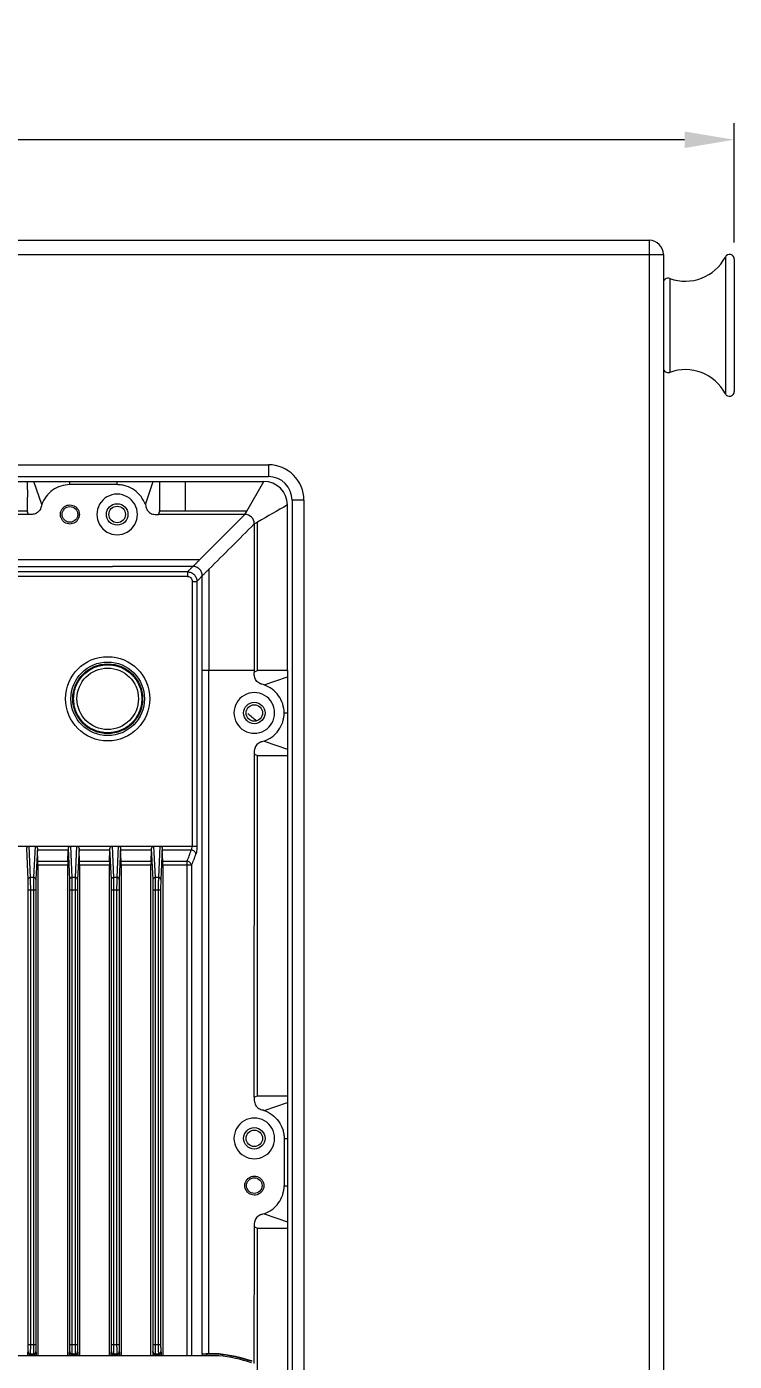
# Model space of a CAD drawing. Header units: millimetres. Extents: x 1177 to 4296, y 93 to 2298.
# Drawn here: x 2674.6 to 2824.2, y 1495.3 to 1777.6 of the extents above; entities that cross this region are included whole.
import ezdxf

# ---------------------------------------------------------------- set-up
doc = ezdxf.new("R2010")
doc.units = ezdxf.units.MM
doc.header["$LTSCALE"] = 0.1
doc.layers.get('0').update_dxf_attribs({"lineweight": 13})
doc.layers.get('Defpoints').update_dxf_attribs({"lineweight": 9})
doc.layers.add('标注', color=251, linetype='Continuous', lineweight=9)
doc.styles.get("Standard").update_dxf_attribs({"font": 'arial.ttf'})
doc.dimstyles.new('STANDARD 7', dxfattribs={"dimscale": 7, "dimtxt": 2.5, "dimasz": 1.5, "dimexe": 0.5, "dimexo": 0.5, "dimgap": 0.5, "dimtad": 1, "dimtoh": 1, "dimdec": 1, "dimzin": 9, "dimdsep": 46, "dimtxsty": 'Standard', "dimcen": 0, "dimclrd": 256, "dimclre": 256, "dimclrt": 256, "dimadec": 0, "dimazin": 0, "dimtp": 0.01, "dimtm": 0.01, "dimtfac": 1, "dimtdec": 1, "dimtofl": 0, "dimtmove": 0, "dimatfit": 3, "dimfxl": 1, "dimtolj": 1, "dimtzin": 4, "dimlwd": -1, "dimlwe": -1, "dimarcsym": 0})

# ---------------------------------------------------------------- blocks, each defined once
blk = doc.blocks.new('*D6')
at = {"layer": 'Defpoints', "color": 0, "transparency": 16777216}
for p in [(2439.2, 1753.71), (2439.2, 1728.44), (2824.2, 1728.44)]:
    blk.add_point(p, dxfattribs=at)
at = {"layer": '标注', "transparency": 16777216}
for p, q in [((2439.2, 1731.94), (2439.2, 1757.21)), ((2824.2, 1731.94), (2824.2, 1757.21)), ((2813.7, 1753.71), (2449.7, 1753.71))]:
    blk.add_line(p, q, dxfattribs=at)
for points in [[(2449.7, 1755.46), (2449.7, 1751.96), (2439.2, 1753.71)], [(2813.7, 1755.46), (2813.7, 1751.96), (2824.2, 1753.71)]]:
    blk.add_solid(points, dxfattribs=at)
at = {"layer": '标注', "transparency": 16777216, "insert": (2631.7, 1766.15), "char_height": 17.5, "attachment_point": 5}
blk.add_mtext('\\A1;385', dxfattribs=at)

msp = doc.modelspace()

# ---------------------------------------------------------------- linework, layer by layer
for p, q in [((2457.2, 1732.44), (2806.2, 1732.44)), ((2806.2, 1732.44), (2806.2, 1232.44)), ((2454.2, 1729.44), (2809.2, 1729.44)), ((2809.2, 1729.44), (2809.2, 1235.44)), ((2822.32, 1728.9), (2822.32, 1699.97)), ((2824.2, 1728.44), (2824.2, 1700.44)), ((2810.55, 1724.38), (2810.55, 1704.5)), ((2537.7, 1684.94), (2725.7, 1684.94)), ((2725.7, 1684.94), (2725.7, 1682.44)), ((2537.7, 1682.44), (2725.7, 1682.44)), ((2538.7, 1681.44), (2724.7, 1681.44)), ((2677.75, 1676.51), (2676.08, 1681.44)), ((2683.7, 1680.74), (2683.7, 1681.44)), ((2693.7, 1680.74), (2683.7, 1680.74)), ((2693.7, 1680.74), (2693.7, 1681.44)), ((2699.66, 1676.51), (2701.33, 1681.44)), ((2702.7, 1676.44), (2702.7, 1681.44)), ((2708.1, 1681.44), (2708.1, 1675.14)), ((2721.1, 1675.14), (2724.7, 1681.44)), ((2730.7, 1677.44), (2730.7, 1287.44)), ((2733.2, 1677.44), (2730.7, 1677.44)), ((2733.2, 1677.44), (2733.2, 1287.44)), ((2674.7, 1675.14), (2588.7, 1675.14)), ((2674.7, 1674.44), (2588.7, 1674.44)), ((2674.97, 1674.44), (2674.7, 1675.14)), ((2674.97, 1674.44), (2674.7, 1674.44)), ((2702.43, 1674.42), (2702.7, 1675.14)), ((2721.1, 1675.13), (2702.7, 1675.14)), ((2720.7, 1674.43), (2721.1, 1675.13)), ((2729.71, 1641.44), (2729.71, 1676.44)), ((2723.4, 1672.84), (2722.71, 1672.44)), ((2722.71, 1641.44), (2722.71, 1672.44)), ((2723.4, 1641.44), (2723.4, 1672.84)), ((2711.12, 1664.83), (2552.31, 1664.83)), ((2570.7, 1663.44), (2692.7, 1663.44)), ((2709.7, 1663.44), (2708.1, 1663.44)), ((2708.56, 1661.31), (2554.85, 1661.31)), ((2708.56, 1662.29), (2555.3, 1662.29)), ((2710.56, 1660.29), (2710.56, 1604.28)), ((2711.68, 1661.44), (2711.7, 1661.44)), ((2711.7, 1660.02), (2711.7, 1661.44)), ((2713.1, 1662.85), (2713.1, 1641.44)), ((2709.57, 1660.25), (2709.57, 1604.28)), ((2711.7, 1641.44), (2711.7, 1660.02)), ((2711.7, 1523.44), (2711.7, 1641.44)), ((2722.71, 1641.44), (2711.7, 1641.44)), ((2713.1, 1496.84), (2713.1, 1641.44)), ((2722.71, 1641.17), (2723.4, 1641.44)), ((2722.71, 1641.17), (2722.71, 1641.44)), ((2729.71, 1641.44), (2723.4, 1641.44)), ((2729.7, 1641.44), (2729.7, 1323.44)), ((2724.77, 1638.39), (2729.7, 1640.06)), ((2729, 1632.44), (2729.7, 1632.44)), ((2724.77, 1626.48), (2729.7, 1624.81)), ((2722.7, 1551.15), (2722.71, 1623.71)), ((2722.71, 1623.71), (2723.4, 1623.44)), ((2723.4, 1551.42), (2723.4, 1623.44)), ((2723.4, 1623.44), (2729.7, 1623.44)), ((2552.85, 1604.28), (2710.56, 1604.28)), ((2683.37, 1603.42), (2676.84, 1603.42)), ((2676.94, 1601.11), (2683.27, 1601.11)), ((2692.17, 1603.42), (2685.64, 1603.42)), ((2685.74, 1601.11), (2692.07, 1601.11)), ((2700.97, 1603.42), (2694.44, 1603.42)), ((2694.54, 1601.11), (2700.87, 1601.11)), ((2709.38, 1603.42), (2703.24, 1603.42)), ((2703.34, 1601.11), (2708.44, 1601.11)), ((2708.44, 1601.11), (2708.44, 1600.24)), ((2683.25, 1600.24), (2676.95, 1600.24)), ((2692.05, 1600.24), (2685.75, 1600.24)), ((2700.85, 1600.24), (2694.55, 1600.24)), ((2709.41, 1600.24), (2703.35, 1600.24)), ((2708.44, 1600.24), (2708.44, 1496.44)), ((2709.41, 1600.24), (2709.41, 1496.44)), ((2722.7, 1551.15), (2723.4, 1551.42)), ((2724.7, 1551.42), (2729.7, 1551.42)), ((2724.77, 1548.37), (2729.7, 1550.04)), ((2729, 1542.42), (2729.7, 1542.42)), ((2729, 1542.42), (2729, 1532.43)), ((2729, 1532.42), (2729.7, 1532.42)), ((2724.77, 1526.48), (2729.7, 1524.81)), ((2711.7, 1496.77), (2711.7, 1523.44)), ((2722.7, 1494.84), (2722.71, 1523.71)), ((2722.71, 1523.71), (2723.4, 1523.44)), ((2723.4, 1523.44), (2729.7, 1523.44)), ((2723.4, 1441.44), (2723.4, 1523.44)), ((2711.69, 1496.75), (2711.69, 1496.44)), ((2715, 1496.79), (2712.68, 1496.79)), ((2712.68, 1496.44), (2712.68, 1496.79)), ((2715, 1496.79), (2715.01, 1496.86)), ((2715.24, 1496.44), (2548.17, 1496.44)), ((2722.12, 1495.35), (2722.02, 1495.27))]:
    msp.add_line(p, q)
at = {"lineweight": 9}
for p, q in [((2675.38, 1597.64), (2675.08, 1604.28)), ((2676.33, 1604.28), (2676.03, 1597.64)), ((2684.18, 1597.64), (2683.88, 1604.28)), ((2685.13, 1604.28), (2684.83, 1597.64)), ((2692.98, 1597.64), (2692.68, 1604.28)), ((2693.93, 1604.28), (2693.63, 1597.64)), ((2701.78, 1597.64), (2701.48, 1604.28)), ((2702.73, 1604.28), (2702.43, 1597.64)), ((2674.88, 1597.21), (2674.58, 1603.79)), ((2676.83, 1603.79), (2676.53, 1597.21)), ((2676.94, 1601.11), (2676.84, 1603.42)), ((2683.27, 1601.11), (2683.37, 1603.42)), ((2683.68, 1597.21), (2683.38, 1603.79)), ((2685.63, 1603.79), (2685.33, 1597.21)), ((2685.74, 1601.11), (2685.64, 1603.42)), ((2692.07, 1601.11), (2692.17, 1603.42)), ((2692.48, 1597.21), (2692.18, 1603.79)), ((2694.43, 1603.79), (2694.13, 1597.21)), ((2694.54, 1601.11), (2694.44, 1603.42)), ((2700.87, 1601.11), (2700.97, 1603.42)), ((2701.28, 1597.21), (2700.98, 1603.79)), ((2703.23, 1603.79), (2702.93, 1597.21)), ((2703.34, 1601.11), (2703.24, 1603.42)), ((2676.95, 1600.24), (2676.95, 1496.44)), ((2683.25, 1496.44), (2683.25, 1600.24)), ((2685.75, 1600.24), (2685.75, 1496.44)), ((2692.05, 1496.44), (2692.05, 1600.24)), ((2694.55, 1600.24), (2694.55, 1496.44)), ((2700.85, 1496.44), (2700.85, 1600.24)), ((2703.35, 1600.24), (2703.35, 1496.44)), ((2676.03, 1597.64), (2675.38, 1597.64)), ((2684.83, 1597.64), (2684.18, 1597.64)), ((2693.63, 1597.64), (2692.98, 1597.64)), ((2702.43, 1597.64), (2701.78, 1597.64)), ((2674.91, 1498.85), (2674.91, 1595.04)), ((2674.91, 1595.04), (2676.49, 1595.04)), ((2675.41, 1498.85), (2675.41, 1595.04)), ((2675.99, 1595.04), (2675.99, 1498.85)), ((2676.49, 1595.04), (2676.49, 1498.85)), ((2683.71, 1498.85), (2683.71, 1595.04)), ((2683.71, 1595.04), (2685.29, 1595.04)), ((2684.21, 1498.85), (2684.21, 1595.04)), ((2684.79, 1595.04), (2684.79, 1498.85)), ((2685.29, 1595.04), (2685.29, 1498.85)), ((2692.51, 1498.85), (2692.51, 1595.04)), ((2692.51, 1595.04), (2694.09, 1595.04)), ((2693.01, 1498.85), (2693.01, 1595.04)), ((2693.59, 1595.04), (2693.59, 1498.85)), ((2694.09, 1595.04), (2694.09, 1498.85)), ((2701.31, 1498.85), (2701.31, 1595.04)), ((2701.31, 1595.04), (2702.89, 1595.04)), ((2701.81, 1498.85), (2701.81, 1595.04)), ((2702.39, 1595.04), (2702.39, 1498.85)), ((2702.89, 1595.04), (2702.89, 1498.85)), ((2674.82, 1497.24), (2674.87, 1497.36)), ((2674.82, 1496.44), (2674.82, 1497.24)), ((2674.91, 1498.85), (2675.41, 1498.85)), ((2675.31, 1496.74), (2675.37, 1496.86)), ((2676.09, 1496.74), (2675.31, 1496.74)), ((2675.37, 1496.86), (2676.03, 1496.86)), ((2675.41, 1498.85), (2675.99, 1498.85)), ((2675.99, 1498.85), (2676.49, 1498.85)), ((2676.03, 1496.86), (2676.09, 1496.74)), ((2676.53, 1497.36), (2676.59, 1497.24)), ((2676.59, 1497.24), (2676.59, 1496.44)), ((2683.62, 1497.24), (2683.67, 1497.36)), ((2683.62, 1496.44), (2683.62, 1497.24)), ((2683.71, 1498.85), (2684.21, 1498.85)), ((2684.11, 1496.74), (2684.17, 1496.86)), ((2684.89, 1496.74), (2684.11, 1496.74)), ((2684.17, 1496.86), (2684.83, 1496.86)), ((2684.21, 1498.85), (2684.79, 1498.85)), ((2684.79, 1498.85), (2685.29, 1498.85)), ((2684.83, 1496.86), (2684.89, 1496.74)), ((2685.33, 1497.36), (2685.39, 1497.24)), ((2685.39, 1497.24), (2685.39, 1496.44)), ((2692.42, 1497.24), (2692.47, 1497.36)), ((2692.42, 1496.44), (2692.42, 1497.24)), ((2692.51, 1498.85), (2693.01, 1498.85)), ((2692.91, 1496.74), (2692.97, 1496.86)), ((2693.69, 1496.74), (2692.91, 1496.74)), ((2692.97, 1496.86), (2693.63, 1496.86)), ((2693.01, 1498.85), (2693.59, 1498.85)), ((2693.59, 1498.85), (2694.09, 1498.85)), ((2693.63, 1496.86), (2693.69, 1496.74)), ((2694.13, 1497.36), (2694.19, 1497.24)), ((2694.19, 1497.24), (2694.19, 1496.44)), ((2701.22, 1497.24), (2701.27, 1497.36)), ((2701.22, 1497.24), (2701.22, 1496.44)), ((2701.31, 1498.85), (2701.81, 1498.85)), ((2701.71, 1496.74), (2701.77, 1496.86)), ((2702.49, 1496.74), (2701.71, 1496.74)), ((2701.77, 1496.86), (2702.43, 1496.86)), ((2701.81, 1498.85), (2702.39, 1498.85)), ((2702.39, 1498.85), (2702.89, 1498.85)), ((2702.43, 1496.86), (2702.49, 1496.74)), ((2702.93, 1497.36), (2702.99, 1497.24)), ((2702.99, 1497.24), (2702.99, 1496.44))]:
    msp.add_line(p, q, dxfattribs=at)
for centre, radius in [((2683.7, 1674.44), 1.65), ((2693.7, 1674.44), 2.27), ((2693.7, 1674.44), 1.75), ((2691.7, 1635.44), 8.91), ((2691.7, 1635.44), 7.78), ((2691.7, 1635.44), 7.38), ((2691.7, 1635.44), 6.5), ((2722.7, 1632.44), 2.27), ((2722.7, 1632.44), 1.75), ((2722.7, 1542.44), 2.27), ((2722.7, 1542.44), 1.75), ((2722.7, 1532.44), 1.65)]:
    msp.add_circle(centre, radius)
for centre, radius, start, end in [((2806.2, 1729.44), 3, 0, 90), ((2813.85, 1733.35), 9.56, 249.7964, 332.2787), ((2823.2, 1728.44), 1, 0, 152.2787), ((2810.2, 1723.44), 1, 69.7964, 180), ((2810.2, 1705.44), 1, 180, 290.2036), ((2813.85, 1695.52), 9.56, 27.7213, 110.2036), ((2823.2, 1700.44), 1, 207.7213, 0), ((2725.7, 1677.44), 7.5, 0, 90), ((2724.7, 1676.44), 5, 359.9998, 89.9998), ((2725.7, 1677.44), 5, 0, 90), ((2693.7, 1674.44), 4.3, 89.999, 270.0003), ((2693.7, 1674.44), 4.3, 269.9996, 89.9998), ((2720.7, 1672.44), 2, 0.0241, 89.9735), ((2526.5, 1847.34), 259.59, 314.5336, 314.7007), ((2494.23, 1874.8), 304.65, 315.2433, 315.3857), ((2722.7, 1632.44), 4.3, 359.9992, 180.0003), ((2722.7, 1632.44), 4.3, 179.9996, 0), ((2631.7, 1522.44), 141.75, 49.8229, 50.7881), ((2686.3, 1611.45), 24.44, 334.9531, 340.7996), ((2687.63, 1610.59), 24.11, 334.5895, 340.5308), ((2722.7, 1542.44), 4.3, 359.9992, 180.0003), ((2722.7, 1542.44), 4.3, 179.9996, 0), ((2711.59, 1463.96), 33, 71.58, 84.0672), ((2712.01, 1465.29), 31.71, 84.061, 84.573), ((2711.99, 1465.1), 31.9, 71.4721, 84.0581), ((2711.84, 1463.9), 32.72, 71.7092, 84.0399), ((2721.8, 1494.4), 1, 61.0943, 71.4475)]:
    msp.add_arc(centre, radius, start, end)
for centre, start, end in [((2675.37, 1497.36), 180.1065, 269.9525), ((2676.03, 1497.36), 270.0475, 359.8936), ((2684.17, 1497.36), 180.1065, 269.9525), ((2684.83, 1497.36), 270.0475, 359.8936), ((2692.97, 1497.36), 180.1065, 269.9525), ((2693.63, 1497.36), 270.0475, 359.8936), ((2701.77, 1497.36), 180.1065, 269.9525), ((2702.43, 1497.36), 270.0475, 359.8936)]:
    msp.add_arc(centre, 0.5, start, end, dxfattribs=at)
for centre, major_axis, ratio, start_param, end_param in [((2674.56, 1604.28), (0, 1), 0.026186, -2.617994, -2.087851), ((2676.85, 1604.28), (0, 1), 0.026186, -4.195334, -3.665191), ((2676.93, 1600.24), (0, 1), 0.026186, -1.570796, -0.523599), ((2683.28, 1600.24), (0, 1), 0.026186, 0.523599, 1.570796), ((2683.36, 1604.28), (0, 1), 0.026186, -2.617994, -2.087851), ((2685.65, 1604.28), (0, 1), 0.026186, -4.195334, -3.665191), ((2685.73, 1600.24), (0, 1), 0.026186, -1.570796, -0.523599), ((2692.08, 1600.24), (0, 1), 0.026186, 0.523599, 1.570796), ((2692.16, 1604.28), (0, 1), 0.026186, -2.617994, -2.087851), ((2694.45, 1604.28), (0, 1), 0.026186, -4.195334, -3.665191), ((2694.53, 1600.24), (0, 1), 0.026186, -1.570796, -0.523599), ((2700.88, 1600.24), (0, 1), 0.026186, 0.523599, 1.570796), ((2700.96, 1604.28), (0, 1), 0.026186, -2.617994, -2.087851), ((2703.25, 1604.28), (0, 1), 0.026186, -4.195334, -3.665191), ((2703.33, 1600.24), (0, 1), 0.026186, -1.570796, -0.523599), ((2675.32, 1497.24), (0.224, 0.448), 0.998288, -4.24833, -2.678904), ((2676.09, 1497.24), (-0.224, 0.448), 0.998288, -3.604281, -2.034855), ((2684.12, 1497.24), (0.224, 0.448), 0.998288, -4.24833, -2.678904), ((2684.89, 1497.24), (-0.224, 0.448), 0.998288, -3.604281, -2.034855), ((2692.92, 1497.24), (0.224, 0.448), 0.998288, -4.24833, -2.678904), ((2693.69, 1497.24), (-0.224, 0.448), 0.998288, -3.604281, -2.034855), ((2701.72, 1497.24), (0.224, 0.448), 0.998288, -4.24833, -2.678904), ((2702.49, 1497.24), (-0.224, 0.448), 0.998288, -3.604281, -2.034855)]:
    msp.add_ellipse(centre, major_axis=major_axis, ratio=ratio, start_param=start_param, end_param=end_param, dxfattribs=at)
for centre, major_axis, start_param, end_param in [((2712.68, 1496.75), (1, 0), 1.570796, 3.104653), ((2713.7, 1496.77), (2, 0), 1.87946, 3.112014), ((2722.7, 1495.78), (31.63, 0), 1.816623, 1.87946)]:
    msp.add_ellipse(centre, major_axis=major_axis, ratio=0.034921, start_param=start_param, end_param=end_param)
for points, knots in [([(2674.7, 1681.44), (2674.7, 1680.92), (2674.7, 1679.89), (2674.71, 1678.59), (2674.7, 1677.55), (2674.68, 1676.51), (2674.66, 1675.74), (2674.67, 1675.22)], [0, 0, 0, 0, 0.249053, 0.499566, 0.624872, 0.75004, 1, 1, 1, 1]), ([(2683.7, 1680.74), (2683.05, 1680.74), (2681.75, 1680.53), (2679.99, 1679.65), (2678.59, 1678.27), (2677.96, 1677.12), (2677.75, 1676.51)], [0, 0, 0, 0, 0.250598, 0.500542, 0.750082, 1, 1, 1, 1]), ([(2699.66, 1676.51), (2699.44, 1677.12), (2698.82, 1678.27), (2697.42, 1679.65), (2695.94, 1680.38), (2694.68, 1680.69), (2694.03, 1680.74), (2693.7, 1680.74)], [0, 0, 0, 0, 0.249755, 0.499058, 0.74884, 0.874362, 1, 1, 1, 1]), ([(2674.67, 1675.22), (2674.69, 1675.21), (2674.73, 1675.2), (2674.72, 1675.15), (2674.7, 1675.14)], [0, 0, 0, 0, 0.523592, 1, 1, 1, 1]), ([(2677.75, 1676.51), (2677.69, 1676.35), (2677.64, 1676.12), (2677.55, 1675.81), (2677.43, 1675.5), (2677.21, 1675.16), (2676.85, 1674.81), (2676.42, 1674.57), (2675.95, 1674.45), (2675.46, 1674.43), (2675.13, 1674.44), (2674.97, 1674.44)], [0, 0, 0, 0, 0.124625, 0.186951, 0.249361, 0.374629, 0.499999, 0.625059, 0.750324, 0.875141, 1, 1, 1, 1]), ([(2681.86, 1675.22), (2681.93, 1675.4), (2682.14, 1675.74), (2682.72, 1676.28), (2683.72, 1676.58), (2684.71, 1676.26), (2685.29, 1675.72), (2685.49, 1675.37), (2685.56, 1675.19)], [0, 0, 0, 0, 0.125749, 0.251354, 0.499997, 0.748656, 0.874236, 1, 1, 1, 1]), ([(2699.66, 1676.51), (2699.71, 1676.36), (2699.79, 1676.04), (2699.93, 1675.57), (2700.2, 1675.16), (2700.55, 1674.81), (2700.98, 1674.57), (2701.62, 1674.41), (2702.11, 1674.43), (2702.43, 1674.43)], [0, 0, 0, 0, 0.124711, 0.249252, 0.374569, 0.500208, 0.625213, 0.750339, 1, 1, 1, 1]), ([(2720.7, 1674.43), (2717.66, 1674.44), (2711.56, 1674.38), (2705.47, 1674.41), (2702.43, 1674.42)], [0, 0, 0, 0, 0.5, 1, 1, 1, 1]), ([(2702.73, 1675.22), (2702.74, 1675.42), (2702.66, 1675.83), (2702.71, 1676.23), (2702.7, 1676.44)], [0, 0, 0, 0, 0.500049, 1, 1, 1, 1]), ([(2702.7, 1675.14), (2702.7, 1675.14), (2702.68, 1675.16), (2702.69, 1675.2), (2702.72, 1675.21), (2702.73, 1675.22)], [0, 0, 0, 0, 0.25477, 0.493623, 1, 1, 1, 1]), ([(2720.7, 1674.44), (2719.9, 1673.63), (2716.7, 1670.43), (2713.5, 1667.23), (2711.12, 1664.83)], [0, 0, 0, 0, 0.25191, 1, 1, 1, 1]), ([(2685.55, 1673.66), (2685.47, 1673.48), (2685.27, 1673.13), (2684.68, 1672.59), (2683.68, 1672.29), (2682.69, 1672.61), (2682.12, 1673.16), (2681.92, 1673.51), (2681.84, 1673.69)], [0, 0, 0, 0, 0.125748, 0.251356, 0.499998, 0.748655, 0.874239, 1, 1, 1, 1]), ([(2713.1, 1662.85), (2714.69, 1664.44), (2717.89, 1667.63), (2721.1, 1670.83), (2722.7, 1672.44)], [0, 0, 0, 0, 0.49698, 1, 1, 1, 1]), ([(2709.1, 1662.82), (2709.23, 1662.95), (2709.43, 1663.15), (2709.63, 1663.35), (2709.7, 1663.42)], [0, 0, 0, 0, 0.63638, 1, 1, 1, 1]), ([(2711.12, 1664.83), (2710.95, 1664.67), (2710.72, 1664.42), (2710.41, 1664.11), (2710.21, 1663.9), (2710.05, 1663.74), (2709.93, 1663.63), (2709.86, 1663.57), (2709.8, 1663.52), (2709.76, 1663.47), (2709.73, 1663.45), (2709.71, 1663.44), (2709.7, 1663.44)], [0, 0, 0, 0, 0.350453, 0.512868, 0.661794, 0.792297, 0.848706, 0.897946, 0.938805, 0.970081, 0.990746, 1, 1, 1, 1]), ([(2711.7, 1661.44), (2711.7, 1661.7), (2711.6, 1662.22), (2711.15, 1662.89), (2710.49, 1663.33), (2709.96, 1663.44), (2709.7, 1663.44)], [0, 0, 0, 0, 0.249731, 0.499987, 0.750251, 1, 1, 1, 1]), ([(2708.56, 1662.29), (2708.55, 1662.25), (2708.55, 1662.14), (2708.55, 1661.92), (2708.56, 1661.64), (2708.56, 1661.42), (2708.56, 1661.31)], [0, 0, 0, 0, 0.122448, 0.349309, 0.654421, 1, 1, 1, 1]), ([(2708.56, 1662.29), (2708.82, 1662.29), (2709.35, 1662.19), (2710.01, 1661.74), (2710.46, 1661.08), (2710.56, 1660.55), (2710.56, 1660.29)], [0, 0, 0, 0, 0.249755, 0.500006, 0.750254, 1, 1, 1, 1]), ([(2708.56, 1661.31), (2708.83, 1661.32), (2709.4, 1661.1), (2709.59, 1660.52), (2709.57, 1660.25)], [0, 0, 0, 0, 0.499984, 1, 1, 1, 1]), ([(2709.57, 1660.25), (2709.69, 1660.25), (2709.9, 1660.25), (2710.19, 1660.26), (2710.4, 1660.27), (2710.52, 1660.28), (2710.56, 1660.29)], [0, 0, 0, 0, 0.345397, 0.65019, 0.876901, 1, 1, 1, 1]), ([(2711.68, 1661.44), (2711.65, 1661.41), (2711.46, 1661.2), (2711.26, 1661), (2711.09, 1660.83)], [0, 0, 0, 0, 0.148009, 1, 1, 1, 1]), ([(2711.7, 1661.44), (2711.7, 1661.44), (2711.72, 1661.46), (2711.74, 1661.49), (2711.79, 1661.54), (2711.84, 1661.6), (2711.91, 1661.67), (2712.02, 1661.78), (2712.17, 1661.94), (2712.38, 1662.15), (2712.6, 1662.37), (2712.85, 1662.61), (2713.01, 1662.77), (2713.1, 1662.85)], [0, 0, 0, 0, 0.009176, 0.030711, 0.063046, 0.104689, 0.154362, 0.210808, 0.340475, 0.48836, 0.650213, 0.822155, 1, 1, 1, 1]), ([(2691.7, 1628.23), (2691.64, 1628.22), (2691.53, 1628.22), (2691.35, 1628.23), (2691.2, 1628.24), (2691.09, 1628.26), (2690.97, 1628.27), (2690.82, 1628.28), (2690.65, 1628.3), (2690.47, 1628.34), (2690.3, 1628.37), (2690.12, 1628.4), (2689.95, 1628.44), (2689.78, 1628.49), (2689.56, 1628.55), (2689.28, 1628.65), (2688.95, 1628.77), (2688.62, 1628.92), (2688.2, 1629.13), (2687.69, 1629.43), (2687.12, 1629.85), (2686.42, 1630.49), (2685.67, 1631.4), (2685, 1632.66), (2684.59, 1634.02), (2684.45, 1635.43), (2684.59, 1636.85), (2685, 1638.21), (2685.56, 1639.26), (2686.12, 1640.02), (2686.75, 1640.72), (2687.67, 1641.47), (2688.72, 1642.03), (2689.61, 1642.35), (2690.29, 1642.52), (2690.99, 1642.62), (2691.47, 1642.65), (2691.7, 1642.65)], [0, 0, 0, 0, 0.007819, 0.015637, 0.023452, 0.027361, 0.03127, 0.039084, 0.046894, 0.054714, 0.062532, 0.070345, 0.078159, 0.085976, 0.093793, 0.109423, 0.125053, 0.140685, 0.156316, 0.187572, 0.21883, 0.25009, 0.312546, 0.375011, 0.437484, 0.49996, 0.562438, 0.624915, 0.687391, 0.718666, 0.749942, 0.812419, 0.874896, 0.906172, 0.937446, 0.968729, 1, 1, 1, 1]), ([(2691.7, 1642.65), (2692.17, 1642.65), (2692.88, 1642.58), (2693.8, 1642.35), (2694.69, 1642.03), (2695.73, 1641.47), (2696.65, 1640.72), (2697.29, 1640.02), (2697.71, 1639.45), (2698.07, 1638.84), (2698.48, 1637.98), (2698.82, 1636.85), (2698.96, 1635.43), (2698.82, 1634.02), (2698.4, 1632.66), (2697.73, 1631.4), (2696.98, 1630.49), (2696.28, 1629.85), (2695.71, 1629.43), (2695.1, 1629.07), (2694.57, 1628.81), (2694.13, 1628.65), (2693.85, 1628.55), (2693.62, 1628.49), (2693.45, 1628.44), (2693.28, 1628.4), (2693.11, 1628.37), (2692.93, 1628.33), (2692.79, 1628.31), (2692.67, 1628.29), (2692.55, 1628.28), (2692.44, 1628.27), (2692.32, 1628.26), (2692.2, 1628.24), (2692.06, 1628.23), (2691.88, 1628.22), (2691.76, 1628.22), (2691.7, 1628.23)], [0, 0, 0, 0, 0.06248, 0.093756, 0.125032, 0.187511, 0.249989, 0.281265, 0.312541, 0.343818, 0.375095, 0.437573, 0.500053, 0.56253, 0.625004, 0.68747, 0.749925, 0.781185, 0.812443, 0.843697, 0.87495, 0.89058, 0.90621, 0.914026, 0.921842, 0.929655, 0.937469, 0.945288, 0.953106, 0.957011, 0.960916, 0.968732, 0.97264, 0.976548, 0.984362, 0.992181, 1, 1, 1, 1]), ([(2724.78, 1638.39), (2724.62, 1638.45), (2724.39, 1638.5), (2724.07, 1638.59), (2723.77, 1638.71), (2723.42, 1638.93), (2723.08, 1639.29), (2722.84, 1639.72), (2722.71, 1640.19), (2722.69, 1640.68), (2722.71, 1641.01), (2722.71, 1641.17)], [0, 0, 0, 0, 0.124625, 0.186952, 0.249361, 0.374625, 0.499991, 0.625059, 0.750326, 0.875138, 1, 1, 1, 1]), ([(2729, 1632.44), (2729.01, 1633.09), (2728.8, 1634.39), (2727.92, 1636.15), (2726.54, 1637.55), (2725.39, 1638.18), (2724.78, 1638.39)], [0, 0, 0, 0, 0.250599, 0.500544, 0.750085, 1, 1, 1, 1]), ([(2724.77, 1626.48), (2725.38, 1626.7), (2726.25, 1627.17), (2727.23, 1628.02), (2728.06, 1629.02), (2728.8, 1630.49), (2729.01, 1631.79), (2729, 1632.44)], [0, 0, 0, 0, 0.249797, 0.374811, 0.499821, 0.749591, 1, 1, 1, 1]), ([(2724.77, 1626.48), (2724.62, 1626.42), (2724.38, 1626.37), (2724.07, 1626.28), (2723.77, 1626.16), (2723.42, 1625.94), (2723.08, 1625.59), (2722.84, 1625.16), (2722.71, 1624.68), (2722.69, 1624.19), (2722.71, 1623.87), (2722.71, 1623.71)], [0, 0, 0, 0, 0.12465, 0.186974, 0.249351, 0.374632, 0.500034, 0.625065, 0.750316, 0.875143, 1, 1, 1, 1]), ([(2709.38, 1603.42), (2709.42, 1603.46), (2709.47, 1603.58), (2709.55, 1603.87), (2709.58, 1604.11), (2709.57, 1604.28)], [0, 0, 0, 0, 0.197694, 0.438164, 1, 1, 1, 1]), ([(2710.56, 1604.28), (2710.56, 1603.95), (2710.54, 1603.47), (2710.46, 1602.9), (2710.4, 1602.65), (2710.36, 1602.55)], [0, 0, 0, 0, 0.574356, 0.813708, 1, 1, 1, 1]), ([(2709.41, 1600.24), (2709.38, 1600.46), (2709.12, 1600.88), (2708.68, 1601.08), (2708.44, 1601.11)], [0, 0, 0, 0, 0.48386, 1, 1, 1, 1]), ([(2710.36, 1602.55), (2710.35, 1602.66), (2710.28, 1602.88), (2709.98, 1603.24), (2709.62, 1603.4), (2709.38, 1603.42)], [0, 0, 0, 0, 0.227184, 0.484998, 1, 1, 1, 1]), ([(2722.7, 1551.15), (2722.71, 1550.99), (2722.69, 1550.66), (2722.71, 1550.17), (2722.84, 1549.7), (2723.08, 1549.27), (2723.42, 1548.91), (2723.84, 1548.64), (2724.31, 1548.5), (2724.62, 1548.43), (2724.77, 1548.37)], [0, 0, 0, 0, 0.124823, 0.249747, 0.374903, 0.499937, 0.625487, 0.750788, 0.875322, 1, 1, 1, 1]), ([(2723.4, 1551.42), (2723.41, 1551.41), (2723.42, 1551.4), (2723.46, 1551.41), (2723.48, 1551.43), (2723.48, 1551.45)], [0, 0, 0, 0, 0.254566, 0.493614, 1, 1, 1, 1]), ([(2723.48, 1551.45), (2723.69, 1551.45), (2724.09, 1551.41), (2724.5, 1551.42), (2724.7, 1551.42)], [0, 0, 0, 0, 0.500005, 1, 1, 1, 1]), ([(2724.77, 1548.37), (2725.38, 1548.16), (2726.54, 1547.53), (2727.92, 1546.13), (2728.65, 1544.66), (2728.96, 1543.39), (2729, 1542.74), (2729, 1542.42)], [0, 0, 0, 0, 0.249755, 0.499058, 0.74884, 0.874362, 1, 1, 1, 1]), ([(2720.83, 1533.2), (2720.91, 1533.38), (2721.12, 1533.73), (2721.71, 1534.26), (2722.72, 1534.56), (2723.72, 1534.25), (2724.3, 1533.71), (2724.51, 1533.36), (2724.58, 1533.17)], [0, 0, 0, 0, 0.125712, 0.251267, 0.499998, 0.748742, 0.874268, 1, 1, 1, 1]), ([(2724.57, 1531.68), (2724.5, 1531.49), (2724.29, 1531.15), (2723.69, 1530.61), (2722.69, 1530.31), (2721.69, 1530.63), (2721.1, 1531.17), (2720.9, 1531.52), (2720.82, 1531.7)], [0, 0, 0, 0, 0.125705, 0.251268, 0.499995, 0.748738, 0.874275, 1, 1, 1, 1]), ([(2724.77, 1526.48), (2725.38, 1526.7), (2726.25, 1527.16), (2727.23, 1528.01), (2728.06, 1529.01), (2728.8, 1530.48), (2729, 1531.78), (2729, 1532.43)], [0, 0, 0, 0, 0.249799, 0.374813, 0.499814, 0.749603, 1, 1, 1, 1]), ([(2724.77, 1526.48), (2724.62, 1526.42), (2724.38, 1526.37), (2724.07, 1526.28), (2723.77, 1526.16), (2723.42, 1525.94), (2723.08, 1525.59), (2722.84, 1525.16), (2722.71, 1524.68), (2722.69, 1524.19), (2722.71, 1523.87), (2722.71, 1523.71)], [0, 0, 0, 0, 0.12465, 0.186974, 0.249351, 0.374632, 0.500034, 0.625065, 0.750316, 0.875143, 1, 1, 1, 1])]:
    msp.add_open_spline(points, degree=3, knots=knots)
for points in [[(2681.7, 1674.44), (2681.7, 1674.7), (2681.76, 1674.97), (2681.86, 1675.22)], [(2681.84, 1673.69), (2681.75, 1673.92), (2681.7, 1674.18), (2681.7, 1674.44)], [(2685.7, 1674.44), (2685.71, 1674.17), (2685.65, 1673.9), (2685.55, 1673.66)], [(2685.56, 1675.19), (2685.66, 1674.95), (2685.71, 1674.69), (2685.7, 1674.44)], [(2729.71, 1676.44), (2727.61, 1675.24), (2725.5, 1674.03), (2723.4, 1672.84)], [(2708.1, 1663.44), (2702.97, 1663.44), (2697.84, 1663.44), (2692.7, 1663.44)], [(2720.82, 1531.7), (2720.73, 1531.93), (2720.67, 1532.19), (2720.68, 1532.44)], [(2720.68, 1532.44), (2720.68, 1532.7), (2720.73, 1532.96), (2720.83, 1533.2)], [(2724.73, 1532.44), (2724.73, 1532.18), (2724.67, 1531.91), (2724.57, 1531.68)], [(2724.58, 1533.17), (2724.68, 1532.94), (2724.73, 1532.69), (2724.73, 1532.44)], [(2711.69, 1496.75), (2711.69, 1496.76), (2711.7, 1496.77), (2711.7, 1496.77)], [(2712.38, 1496.44), (2712, 1496.44), (2711.62, 1496.44), (2711.23, 1496.44)]]:
    msp.add_open_spline(points, degree=3)
for points, knots in [([(2674.58, 1603.79), (2674.58, 1603.91), (2674.7, 1604.16), (2674.95, 1604.28), (2675.08, 1604.28)], [0, 0, 0, 0, 0.487925, 1, 1, 1, 1]), ([(2676.33, 1604.28), (2676.46, 1604.28), (2676.71, 1604.16), (2676.82, 1603.91), (2676.83, 1603.79)], [0, 0, 0, 0, 0.512316, 1, 1, 1, 1]), ([(2683.38, 1603.79), (2683.38, 1603.91), (2683.5, 1604.16), (2683.75, 1604.28), (2683.88, 1604.28)], [0, 0, 0, 0, 0.487925, 1, 1, 1, 1]), ([(2685.13, 1604.28), (2685.26, 1604.28), (2685.51, 1604.16), (2685.62, 1603.91), (2685.63, 1603.79)], [0, 0, 0, 0, 0.512316, 1, 1, 1, 1]), ([(2692.18, 1603.79), (2692.18, 1603.91), (2692.3, 1604.16), (2692.55, 1604.28), (2692.68, 1604.28)], [0, 0, 0, 0, 0.487925, 1, 1, 1, 1]), ([(2693.93, 1604.28), (2694.06, 1604.28), (2694.31, 1604.16), (2694.42, 1603.91), (2694.43, 1603.79)], [0, 0, 0, 0, 0.512316, 1, 1, 1, 1]), ([(2700.98, 1603.79), (2700.98, 1603.91), (2701.1, 1604.16), (2701.35, 1604.28), (2701.48, 1604.28)], [0, 0, 0, 0, 0.487925, 1, 1, 1, 1]), ([(2702.73, 1604.28), (2702.86, 1604.28), (2703.11, 1604.16), (2703.22, 1603.91), (2703.23, 1603.79)], [0, 0, 0, 0, 0.512316, 1, 1, 1, 1]), ([(2674.88, 1597.21), (2674.88, 1597.27), (2674.91, 1597.38), (2675.06, 1597.58), (2675.25, 1597.64), (2675.38, 1597.64)], [0, 0, 0, 0, 0.234625, 0.4807, 1, 1, 1, 1]), ([(2674.91, 1595.04), (2674.91, 1595.46), (2674.91, 1596.18), (2674.89, 1596.9), (2674.88, 1597.21)], [0, 0, 0, 0, 0.577149, 1, 1, 1, 1]), ([(2675.41, 1595.04), (2675.41, 1595.54), (2675.41, 1596.41), (2675.39, 1597.28), (2675.38, 1597.64)], [0, 0, 0, 0, 0.577161, 1, 1, 1, 1]), ([(2676.03, 1597.64), (2676.01, 1597.28), (2676, 1596.41), (2675.99, 1595.54), (2675.99, 1595.04)], [0, 0, 0, 0, 0.422793, 1, 1, 1, 1]), ([(2676.53, 1597.21), (2676.53, 1597.27), (2676.5, 1597.38), (2676.34, 1597.58), (2676.15, 1597.64), (2676.03, 1597.64)], [0, 0, 0, 0, 0.234625, 0.4807, 1, 1, 1, 1]), ([(2676.53, 1597.21), (2676.51, 1596.9), (2676.5, 1596.18), (2676.49, 1595.46), (2676.49, 1595.04)], [0, 0, 0, 0, 0.422805, 1, 1, 1, 1]), ([(2683.68, 1597.21), (2683.68, 1597.27), (2683.71, 1597.38), (2683.86, 1597.58), (2684.05, 1597.64), (2684.18, 1597.64)], [0, 0, 0, 0, 0.234625, 0.4807, 1, 1, 1, 1]), ([(2683.71, 1595.04), (2683.71, 1595.46), (2683.71, 1596.18), (2683.69, 1596.9), (2683.68, 1597.21)], [0, 0, 0, 0, 0.577149, 1, 1, 1, 1]), ([(2684.21, 1595.04), (2684.21, 1595.54), (2684.21, 1596.41), (2684.19, 1597.28), (2684.18, 1597.64)], [0, 0, 0, 0, 0.577161, 1, 1, 1, 1]), ([(2684.83, 1597.64), (2684.81, 1597.28), (2684.8, 1596.41), (2684.79, 1595.54), (2684.79, 1595.04)], [0, 0, 0, 0, 0.422793, 1, 1, 1, 1]), ([(2685.33, 1597.21), (2685.33, 1597.27), (2685.3, 1597.38), (2685.14, 1597.58), (2684.95, 1597.64), (2684.83, 1597.64)], [0, 0, 0, 0, 0.234625, 0.4807, 1, 1, 1, 1]), ([(2685.33, 1597.21), (2685.31, 1596.9), (2685.3, 1596.18), (2685.29, 1595.46), (2685.29, 1595.04)], [0, 0, 0, 0, 0.422805, 1, 1, 1, 1]), ([(2692.48, 1597.21), (2692.48, 1597.27), (2692.51, 1597.38), (2692.66, 1597.58), (2692.85, 1597.64), (2692.98, 1597.64)], [0, 0, 0, 0, 0.234625, 0.4807, 1, 1, 1, 1]), ([(2692.51, 1595.04), (2692.51, 1595.46), (2692.51, 1596.18), (2692.49, 1596.9), (2692.48, 1597.21)], [0, 0, 0, 0, 0.577149, 1, 1, 1, 1]), ([(2693.01, 1595.04), (2693.01, 1595.54), (2693.01, 1596.41), (2692.99, 1597.28), (2692.98, 1597.64)], [0, 0, 0, 0, 0.577161, 1, 1, 1, 1]), ([(2693.63, 1597.64), (2693.61, 1597.28), (2693.6, 1596.41), (2693.59, 1595.54), (2693.59, 1595.04)], [0, 0, 0, 0, 0.422793, 1, 1, 1, 1]), ([(2694.13, 1597.21), (2694.13, 1597.27), (2694.1, 1597.38), (2693.94, 1597.58), (2693.75, 1597.64), (2693.63, 1597.64)], [0, 0, 0, 0, 0.234625, 0.4807, 1, 1, 1, 1]), ([(2694.13, 1597.21), (2694.11, 1596.9), (2694.1, 1596.18), (2694.09, 1595.46), (2694.09, 1595.04)], [0, 0, 0, 0, 0.422805, 1, 1, 1, 1]), ([(2701.28, 1597.21), (2701.28, 1597.27), (2701.31, 1597.38), (2701.46, 1597.58), (2701.65, 1597.64), (2701.78, 1597.64)], [0, 0, 0, 0, 0.234625, 0.4807, 1, 1, 1, 1]), ([(2701.31, 1595.04), (2701.31, 1595.46), (2701.31, 1596.18), (2701.29, 1596.9), (2701.28, 1597.21)], [0, 0, 0, 0, 0.577149, 1, 1, 1, 1]), ([(2701.81, 1595.04), (2701.81, 1595.54), (2701.81, 1596.41), (2701.79, 1597.28), (2701.78, 1597.64)], [0, 0, 0, 0, 0.577161, 1, 1, 1, 1]), ([(2702.43, 1597.64), (2702.41, 1597.28), (2702.4, 1596.41), (2702.39, 1595.54), (2702.39, 1595.04)], [0, 0, 0, 0, 0.422793, 1, 1, 1, 1]), ([(2702.93, 1597.21), (2702.93, 1597.27), (2702.9, 1597.38), (2702.74, 1597.58), (2702.55, 1597.64), (2702.43, 1597.64)], [0, 0, 0, 0, 0.234625, 0.4807, 1, 1, 1, 1]), ([(2702.93, 1597.21), (2702.91, 1596.9), (2702.9, 1596.18), (2702.89, 1595.46), (2702.89, 1595.04)], [0, 0, 0, 0, 0.422805, 1, 1, 1, 1]), ([(2674.87, 1497.36), (2674.88, 1497.37), (2674.88, 1497.42), (2674.89, 1497.51), (2674.9, 1497.65), (2674.9, 1497.83), (2674.91, 1498.05), (2674.91, 1498.4), (2674.91, 1498.67), (2674.91, 1498.85)], [0, 0, 0, 0, 0.028239, 0.091102, 0.186528, 0.311134, 0.460462, 0.629168, 1, 1, 1, 1]), ([(2675.37, 1496.86), (2675.38, 1496.87), (2675.38, 1496.94), (2675.39, 1497.06), (2675.4, 1497.25), (2675.4, 1497.49), (2675.41, 1497.79), (2675.41, 1498.25), (2675.41, 1498.61), (2675.41, 1498.85)], [0, 0, 0, 0, 0.028065, 0.09088, 0.186307, 0.310939, 0.460308, 0.629063, 1, 1, 1, 1]), ([(2675.99, 1498.85), (2675.99, 1498.61), (2676, 1498.25), (2676, 1497.79), (2676, 1497.49), (2676.01, 1497.25), (2676.01, 1497.06), (2676.02, 1496.94), (2676.03, 1496.87), (2676.03, 1496.86)], [0, 0, 0, 0, 0.370899, 0.539641, 0.689003, 0.813631, 0.909066, 0.97191, 1, 1, 1, 1]), ([(2676.49, 1498.85), (2676.49, 1498.67), (2676.5, 1498.4), (2676.5, 1498.05), (2676.5, 1497.83), (2676.51, 1497.65), (2676.51, 1497.51), (2676.52, 1497.42), (2676.53, 1497.37), (2676.53, 1497.36)], [0, 0, 0, 0, 0.370791, 0.539485, 0.688806, 0.813409, 0.908845, 0.971735, 1, 1, 1, 1]), ([(2683.67, 1497.36), (2683.68, 1497.37), (2683.68, 1497.42), (2683.69, 1497.51), (2683.7, 1497.65), (2683.7, 1497.83), (2683.71, 1498.05), (2683.71, 1498.4), (2683.71, 1498.67), (2683.71, 1498.85)], [0, 0, 0, 0, 0.028239, 0.091102, 0.186528, 0.311134, 0.460462, 0.629168, 1, 1, 1, 1]), ([(2684.17, 1496.86), (2684.18, 1496.87), (2684.18, 1496.94), (2684.19, 1497.06), (2684.2, 1497.25), (2684.2, 1497.49), (2684.21, 1497.79), (2684.21, 1498.25), (2684.21, 1498.61), (2684.21, 1498.85)], [0, 0, 0, 0, 0.028065, 0.09088, 0.186307, 0.310939, 0.460308, 0.629063, 1, 1, 1, 1]), ([(2684.79, 1498.85), (2684.79, 1498.61), (2684.8, 1498.25), (2684.8, 1497.79), (2684.8, 1497.49), (2684.81, 1497.25), (2684.81, 1497.06), (2684.82, 1496.94), (2684.83, 1496.87), (2684.83, 1496.86)], [0, 0, 0, 0, 0.370899, 0.539641, 0.689003, 0.813631, 0.909066, 0.97191, 1, 1, 1, 1]), ([(2685.29, 1498.85), (2685.29, 1498.67), (2685.3, 1498.4), (2685.3, 1498.05), (2685.3, 1497.83), (2685.31, 1497.65), (2685.31, 1497.51), (2685.32, 1497.42), (2685.33, 1497.37), (2685.33, 1497.36)], [0, 0, 0, 0, 0.370791, 0.539485, 0.688806, 0.813409, 0.908845, 0.971735, 1, 1, 1, 1]), ([(2692.47, 1497.36), (2692.48, 1497.37), (2692.48, 1497.42), (2692.49, 1497.51), (2692.5, 1497.65), (2692.5, 1497.83), (2692.51, 1498.05), (2692.51, 1498.4), (2692.51, 1498.67), (2692.51, 1498.85)], [0, 0, 0, 0, 0.028239, 0.091102, 0.186528, 0.311134, 0.460462, 0.629168, 1, 1, 1, 1]), ([(2692.97, 1496.86), (2692.98, 1496.87), (2692.98, 1496.94), (2692.99, 1497.06), (2693, 1497.25), (2693, 1497.49), (2693.01, 1497.79), (2693.01, 1498.25), (2693.01, 1498.61), (2693.01, 1498.85)], [0, 0, 0, 0, 0.028065, 0.09088, 0.186307, 0.310939, 0.460308, 0.629063, 1, 1, 1, 1]), ([(2693.59, 1498.85), (2693.59, 1498.61), (2693.6, 1498.25), (2693.6, 1497.79), (2693.6, 1497.49), (2693.61, 1497.25), (2693.61, 1497.06), (2693.62, 1496.94), (2693.63, 1496.87), (2693.63, 1496.86)], [0, 0, 0, 0, 0.370899, 0.539641, 0.689003, 0.813631, 0.909066, 0.97191, 1, 1, 1, 1]), ([(2694.09, 1498.85), (2694.09, 1498.67), (2694.1, 1498.4), (2694.1, 1498.05), (2694.1, 1497.83), (2694.11, 1497.65), (2694.11, 1497.51), (2694.12, 1497.42), (2694.13, 1497.37), (2694.13, 1497.36)], [0, 0, 0, 0, 0.370791, 0.539485, 0.688806, 0.813409, 0.908845, 0.971735, 1, 1, 1, 1]), ([(2701.27, 1497.36), (2701.28, 1497.37), (2701.28, 1497.42), (2701.29, 1497.51), (2701.3, 1497.65), (2701.3, 1497.83), (2701.31, 1498.05), (2701.31, 1498.4), (2701.31, 1498.67), (2701.31, 1498.85)], [0, 0, 0, 0, 0.028239, 0.091102, 0.186528, 0.311134, 0.460462, 0.629168, 1, 1, 1, 1]), ([(2701.77, 1496.86), (2701.78, 1496.87), (2701.78, 1496.94), (2701.79, 1497.06), (2701.8, 1497.25), (2701.8, 1497.49), (2701.81, 1497.79), (2701.81, 1498.25), (2701.81, 1498.61), (2701.81, 1498.85)], [0, 0, 0, 0, 0.028065, 0.09088, 0.186307, 0.310939, 0.460308, 0.629063, 1, 1, 1, 1]), ([(2702.39, 1498.85), (2702.39, 1498.61), (2702.4, 1498.25), (2702.4, 1497.79), (2702.4, 1497.49), (2702.41, 1497.25), (2702.41, 1497.06), (2702.42, 1496.94), (2702.43, 1496.87), (2702.43, 1496.86)], [0, 0, 0, 0, 0.370899, 0.539641, 0.689003, 0.813631, 0.909066, 0.97191, 1, 1, 1, 1]), ([(2702.89, 1498.85), (2702.89, 1498.67), (2702.9, 1498.4), (2702.9, 1498.05), (2702.9, 1497.83), (2702.91, 1497.65), (2702.91, 1497.51), (2702.92, 1497.42), (2702.93, 1497.37), (2702.93, 1497.36)], [0, 0, 0, 0, 0.370791, 0.539485, 0.688806, 0.813409, 0.908845, 0.971735, 1, 1, 1, 1])]:
    msp.add_open_spline(points, degree=3, knots=knots, dxfattribs=at)

# ---------------------------------------------------------------- dimensions: what is measured, and where the dimension line sits
at = {"layer": '标注'}
dim = msp.add_linear_dim(base=(2439.2, 1753.71), p1=(2824.2, 1728.44), p2=(2439.2, 1728.44), dimstyle='STANDARD 7', dxfattribs=at)
dim.commit()
dim.dimension.update_dxf_attribs({"geometry": '*D6', "text_midpoint": (2631.7, 1766.15)})

doc.saveas('drawing.dxf')
